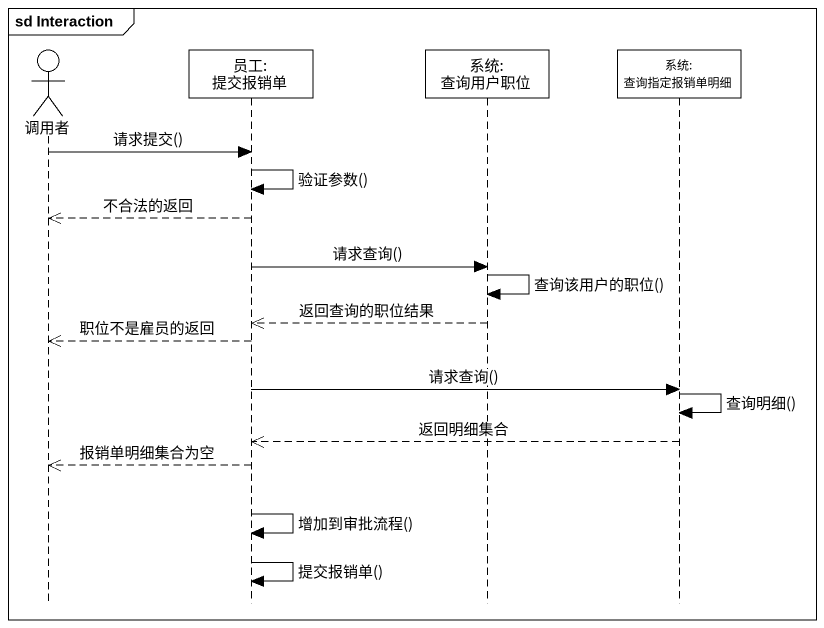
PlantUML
@startuml
mainframe sd Interaction
hide footbox
actor 调用者
participant "员工: 提交报销单" as 员工_提交报销单
participant "系统: 查询用户职位" as 系统_查询用户职位
participant "系统: 查询指定报销单明细" as 系统_查询指定报销单明细

调用者 -> 员工_提交报销单 : 请求提交()
员工_提交报销单 -> 员工_提交报销单 : 验证参数()
员工_提交报销单 -->> 调用者 : 不合法的返回
员工_提交报销单 -> 系统_查询用户职位 : 请求查询()
系统_查询用户职位 -> 系统_查询用户职位 : 查询该用户的职位()
系统_查询用户职位 -->> 员工_提交报销单 : 返回查询的职位结果
员工_提交报销单 -->> 调用者 : 职位不是雇员的返回
员工_提交报销单 -> 系统_查询指定报销单明细 : 请求查询()
系统_查询指定报销单明细 -> 系统_查询指定报销单明细 : 查询明细()
系统_查询指定报销单明细 -->> 员工_提交报销单 : 返回明细集合
员工_提交报销单 -->> 调用者 : 报销单明细集合为空
员工_提交报销单 -> 员工_提交报销单 : 增加到审批流程()
员工_提交报销单 -> 员工_提交报销单 : 提交报销单()
@enduml
